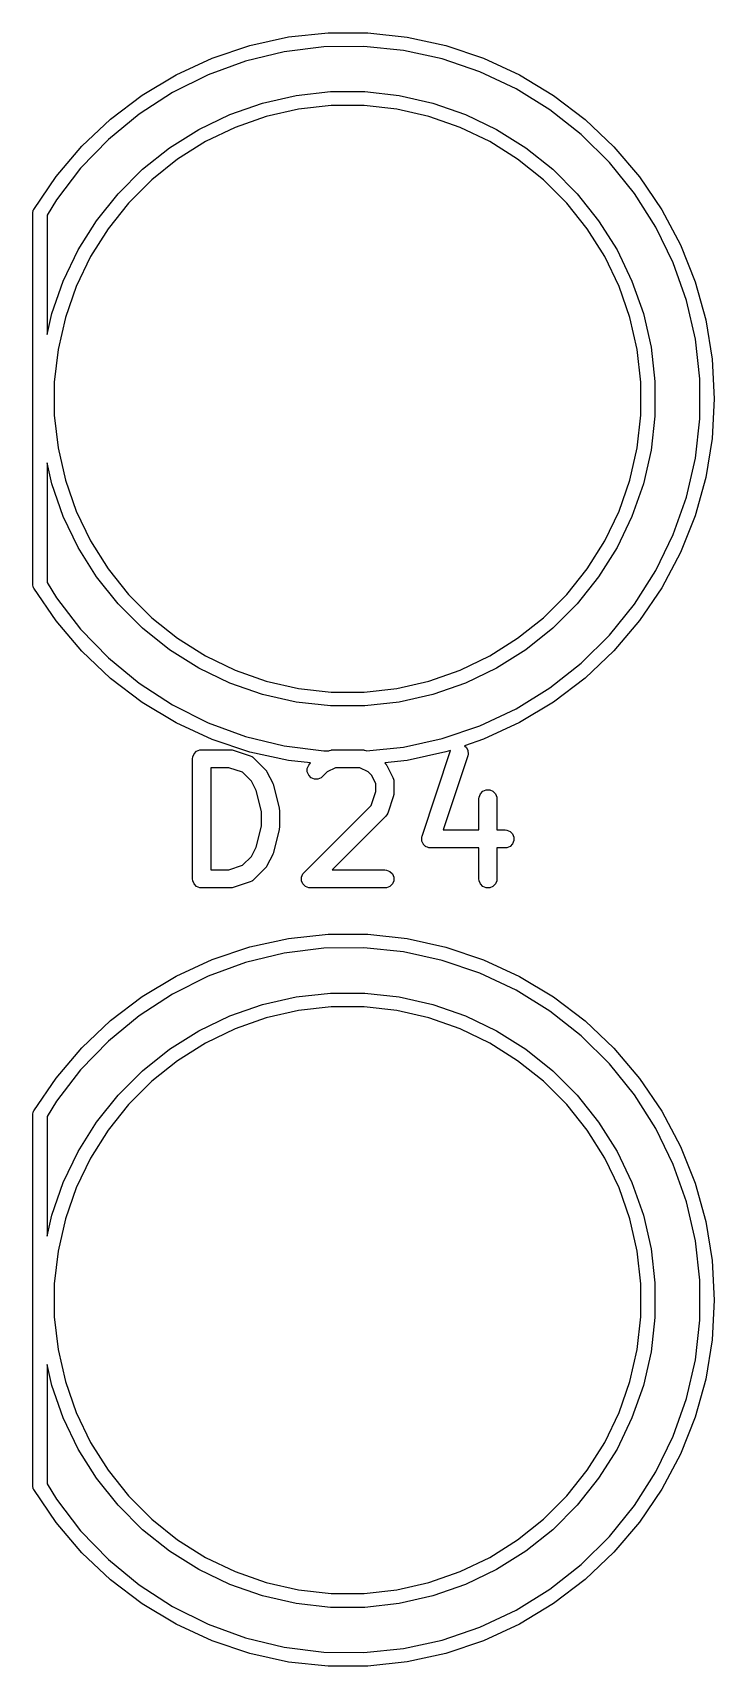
# Model space of a CAD drawing. Header units: millimetres. Extents: x 4 to 152, y 19 to 149.
# Drawn here: x 18.4 to 24.07, y 119.2 to 132.8 of the extents above; entities that cross this region are included whole.
import ezdxf

# ---------------------------------------------------------------- set-up
doc = ezdxf.new("R2010")
doc.units = ezdxf.units.MM
doc.layers.add('F.Silkscreen', color=41, linetype='CONTINUOUS', true_color=0xf2eda1)

msp = doc.modelspace()

# ---------------------------------------------------------------- linework, layer by layer
at = {"layer": 'F.Silkscreen', "linetype": 'CONTINUOUS'}
for p, q in [((20.529169, 132.760247), (20.857347, 132.79566)), ((20.857347, 132.79566), (21.18743, 132.795401)), ((21.18743, 132.795401), (21.515551, 132.759473)), ((19.893837, 132.584477), (20.206741, 132.689577)), ((20.206741, 132.689577), (20.529169, 132.760247)), ((20.82213, 132.677939), (20.493284, 132.636962)), ((21.1535, 132.681579), (20.82213, 132.677939)), ((21.483167, 132.647836), (21.1535, 132.681579)), ((21.515551, 132.759473), (21.837869, 132.688297)), ((21.837869, 132.688297), (22.150607, 132.582707)), ((19.594124, 132.446178), (19.893837, 132.584477)), ((20.171154, 132.55917), (19.859849, 132.445557)), ((20.493284, 132.636962), (20.171154, 132.55917)), ((21.806928, 132.57714), (21.483167, 132.647836)), ((22.120654, 132.470393), (21.806928, 132.57714)), ((22.150607, 132.582707), (22.450103, 132.443939)), ((19.311111, 132.276301), (19.594124, 132.446178)), ((19.859849, 132.445557), (19.563338, 132.29757)), ((22.420345, 132.328956), (22.120654, 132.470393)), ((22.450103, 132.443939), (22.732849, 132.273618)), ((19.048113, 132.076835), (19.311111, 132.276301)), ((19.563338, 132.29757), (19.285402, 132.117097)), ((20.311301, 132.209948), (20.591184, 132.27383)), ((20.591184, 132.27383), (20.87646, 132.305973)), ((20.87646, 132.305973), (21.16354, 132.305973)), ((21.16354, 132.305973), (21.448816, 132.27383)), ((21.448816, 132.27383), (21.728699, 132.209948)), ((22.702179, 132.154632), (22.420345, 132.328956)), ((22.732849, 132.273618), (22.995534, 132.07374)), ((19.285402, 132.117097), (19.029585, 131.906438)), ((19.78168, 131.990572), (20.04033, 132.115132)), ((20.04033, 132.115132), (20.311301, 132.209948)), ((20.610641, 132.159316), (20.343457, 132.098333)), ((20.882973, 132.19), (20.610641, 132.159316)), ((21.157027, 132.19), (20.882973, 132.19)), ((21.429359, 132.159316), (21.157027, 132.19)), ((21.696543, 132.098333), (21.429359, 132.159316)), ((21.728699, 132.209948), (21.99967, 132.115132)), ((21.99967, 132.115132), (22.25832, 131.990572)), ((22.962561, 131.949644), (22.702179, 132.154632)), ((18.808211, 131.850116), (19.048113, 132.076835)), ((19.538601, 131.837836), (19.78168, 131.990572)), ((20.084781, 132.007818), (19.837866, 131.88891)), ((20.343457, 132.098333), (20.084781, 132.007818)), ((21.955219, 132.007818), (21.696543, 132.098333)), ((22.202134, 131.88891), (21.955219, 132.007818)), ((22.25832, 131.990572), (22.501399, 131.837836)), ((22.995534, 132.07374), (23.23508, 131.846645)), ((18.594214, 131.5988), (18.808211, 131.850116)), ((19.029585, 131.906438), (18.79915, 131.668281)), ((19.314153, 131.658844), (19.538601, 131.837836)), ((19.837866, 131.88891), (19.605817, 131.743104)), ((22.434183, 131.743104), (22.202134, 131.88891)), ((22.501399, 131.837836), (22.725847, 131.658844)), ((23.198173, 131.716607), (22.962561, 131.949644)), ((23.23508, 131.846645), (23.448683, 131.594993)), ((19.605817, 131.743104), (19.391552, 131.572234)), ((22.648448, 131.572234), (22.434183, 131.743104)), ((23.406008, 131.458492), (23.198173, 131.716607)), ((18.408629, 131.32583), (18.594214, 131.5988)), ((18.79915, 131.668281), (18.597035, 131.405663)), ((19.111156, 131.455847), (19.314153, 131.658844)), ((19.391552, 131.572234), (19.197766, 131.378448)), ((22.842234, 131.378448), (22.648448, 131.572234)), ((22.725847, 131.658844), (22.928844, 131.455847)), ((23.448683, 131.594993), (23.63384, 131.321733)), ((18.932164, 131.231399), (19.111156, 131.455847)), ((22.928844, 131.455847), (23.107836, 131.231399)), ((23.583417, 131.17859), (23.406008, 131.458492)), ((18.4, 131.295), (18.404567, 131.317961)), ((18.4, 128.205), (18.4, 131.295)), ((18.404567, 131.317961), (18.407473, 131.320868)), ((18.407473, 131.320868), (18.408629, 131.32583)), ((18.597035, 131.405663), (18.52, 131.278117)), ((19.197766, 131.378448), (19.026896, 131.164183)), ((23.013104, 131.164183), (22.842234, 131.378448)), ((23.63384, 131.321733), (23.788382, 131.030063)), ((18.52, 131.278117), (18.52, 130.283222)), ((18.779428, 130.98832), (18.932164, 131.231399)), ((19.026896, 131.164183), (18.88109, 130.932134)), ((23.15891, 130.932134), (23.013104, 131.164183)), ((23.107836, 131.231399), (23.260572, 130.98832)), ((23.728138, 130.880471), (23.583417, 131.17859)), ((23.788382, 131.030063), (23.9105, 130.723401)), ((18.654868, 130.72967), (18.779428, 130.98832)), ((18.88109, 130.932134), (18.762182, 130.685219)), ((23.277818, 130.685219), (23.15891, 130.932134)), ((23.260572, 130.98832), (23.385132, 130.72967)), ((23.838325, 130.567936), (23.728138, 130.880471)), ((18.560052, 130.458699), (18.654868, 130.72967)), ((18.762182, 130.685219), (18.671667, 130.426543)), ((23.368333, 130.426543), (23.277818, 130.685219)), ((23.385132, 130.72967), (23.479948, 130.458699)), ((23.9105, 130.723401), (23.998764, 130.405338)), ((23.912573, 130.244971), (23.838325, 130.567936)), ((18.52, 130.283222), (18.560052, 130.458699)), ((18.671667, 130.426543), (18.610684, 130.159359)), ((23.429316, 130.159359), (23.368333, 130.426543)), ((23.479948, 130.458699), (23.54383, 130.178816)), ((23.998764, 130.405338), (24.052139, 130.079599)), ((23.949936, 129.915695), (23.912573, 130.244971)), ((18.610684, 130.159359), (18.58, 129.887027)), ((23.46, 129.887027), (23.429316, 130.159359)), ((23.54383, 130.178816), (23.575973, 129.89354)), ((24.052139, 130.079599), (24.07, 129.75)), ((18.58, 129.887027), (18.58, 129.612973)), ((23.46, 129.612973), (23.46, 129.887027)), ((23.575973, 129.89354), (23.575973, 129.60646)), ((23.95, 129.75), (23.949936, 129.915695)), ((23.949936, 129.584305), (23.95, 129.75)), ((24.07, 129.75), (24.052139, 129.420401)), ((18.58, 129.612973), (18.610684, 129.340641)), ((23.429316, 129.340641), (23.46, 129.612973)), ((23.575973, 129.60646), (23.54383, 129.321184)), ((23.912573, 129.255029), (23.949936, 129.584305)), ((24.052139, 129.420401), (23.998764, 129.094662)), ((18.610684, 129.340641), (18.671667, 129.073457)), ((23.368333, 129.073457), (23.429316, 129.340641)), ((23.54383, 129.321184), (23.479948, 129.041301)), ((23.838325, 128.932064), (23.912573, 129.255029)), ((18.560052, 129.041301), (18.52, 129.216779)), ((18.52, 129.216779), (18.52, 128.221884)), ((18.654868, 128.77033), (18.560052, 129.041301)), ((18.671667, 129.073457), (18.762182, 128.814781)), ((23.277818, 128.814781), (23.368333, 129.073457)), ((23.479948, 129.041301), (23.385132, 128.77033)), ((23.998764, 129.094662), (23.9105, 128.776599)), ((23.728138, 128.619529), (23.838325, 128.932064)), ((18.779428, 128.51168), (18.654868, 128.77033)), ((18.762182, 128.814781), (18.88109, 128.567866)), ((23.15891, 128.567866), (23.277818, 128.814781)), ((23.385132, 128.77033), (23.260572, 128.51168)), ((23.9105, 128.776599), (23.788382, 128.469937)), ((23.583417, 128.32141), (23.728138, 128.619529)), ((18.932164, 128.268601), (18.779428, 128.51168)), ((18.88109, 128.567866), (19.026896, 128.335817)), ((23.013104, 128.335817), (23.15891, 128.567866)), ((23.260572, 128.51168), (23.107836, 128.268601)), ((23.788382, 128.469937), (23.63384, 128.178267)), ((19.026896, 128.335817), (19.197766, 128.121552)), ((22.842234, 128.121552), (23.013104, 128.335817)), ((23.406008, 128.041508), (23.583417, 128.32141)), ((18.404567, 128.182039), (18.4, 128.205)), ((18.407473, 128.179133), (18.404567, 128.182039)), ((18.408629, 128.17417), (18.407473, 128.179133)), ((18.594214, 127.9012), (18.408629, 128.17417)), ((18.52, 128.221884), (18.597035, 128.094337)), ((19.111156, 128.044153), (18.932164, 128.268601)), ((23.107836, 128.268601), (22.928844, 128.044153)), ((23.63384, 128.178267), (23.448683, 127.905007)), ((18.597035, 128.094337), (18.79915, 127.831719)), ((19.314153, 127.841156), (19.111156, 128.044153)), ((19.197766, 128.121552), (19.391552, 127.927766)), ((22.648448, 127.927766), (22.842234, 128.121552)), ((22.928844, 128.044153), (22.725847, 127.841156)), ((23.198173, 127.783393), (23.406008, 128.041508)), ((18.808211, 127.649884), (18.594214, 127.9012)), ((19.391552, 127.927766), (19.605817, 127.756896)), ((22.434183, 127.756896), (22.648448, 127.927766)), ((23.448683, 127.905007), (23.23508, 127.653355)), ((18.79915, 127.831719), (19.029585, 127.593562)), ((19.538601, 127.662164), (19.314153, 127.841156)), ((22.725847, 127.841156), (22.501399, 127.662164)), ((22.962561, 127.550356), (23.198173, 127.783393)), ((19.048113, 127.423165), (18.808211, 127.649884)), ((19.78168, 127.509428), (19.538601, 127.662164)), ((19.605817, 127.756896), (19.837866, 127.61109)), ((22.202134, 127.61109), (22.434183, 127.756896)), ((22.501399, 127.662164), (22.25832, 127.509428)), ((23.23508, 127.653355), (22.995534, 127.42626)), ((19.029585, 127.593562), (19.285402, 127.382903)), ((20.04033, 127.384868), (19.78168, 127.509428)), ((19.837866, 127.61109), (20.084781, 127.492182)), ((20.084781, 127.492182), (20.343457, 127.401667)), ((21.696543, 127.401667), (21.955219, 127.492182)), ((21.955219, 127.492182), (22.202134, 127.61109)), ((22.25832, 127.509428), (21.99967, 127.384868)), ((22.702179, 127.345368), (22.962561, 127.550356)), ((19.311111, 127.223699), (19.048113, 127.423165)), ((19.285402, 127.382903), (19.563338, 127.20243)), ((20.311301, 127.290052), (20.04033, 127.384868)), ((20.343457, 127.401667), (20.610641, 127.340684)), ((21.429359, 127.340684), (21.696543, 127.401667)), ((21.99967, 127.384868), (21.728699, 127.290052)), ((22.995534, 127.42626), (22.732849, 127.226382)), ((19.594124, 127.053822), (19.311111, 127.223699)), ((20.591184, 127.22617), (20.311301, 127.290052)), ((20.87646, 127.194027), (20.591184, 127.22617)), ((20.610641, 127.340684), (20.882973, 127.31)), ((20.882973, 127.31), (21.157027, 127.31)), ((21.157027, 127.31), (21.429359, 127.340684)), ((21.448816, 127.22617), (21.16354, 127.194027)), ((21.728699, 127.290052), (21.448816, 127.22617)), ((22.420345, 127.171044), (22.702179, 127.345368)), ((22.732849, 127.226382), (22.450103, 127.056061)), ((19.563338, 127.20243), (19.859849, 127.054443)), ((21.16354, 127.194027), (20.87646, 127.194027)), ((22.120654, 127.029607), (22.420345, 127.171044)), ((19.893837, 126.915523), (19.594124, 127.053822)), ((19.859849, 127.054443), (20.171154, 126.94083)), ((21.806928, 126.92286), (22.120654, 127.029607)), ((22.450103, 127.056061), (22.150607, 126.917293)), ((19.743354, 126.796849), (19.764046, 126.817541)), ((19.764046, 126.817541), (19.791082, 126.82874)), ((19.791082, 126.82874), (19.805714, 126.830181)), ((19.805714, 126.830181), (20.043809, 126.830181)), ((20.206741, 126.810423), (19.893837, 126.915523)), ((20.043809, 126.830181), (20.051214, 126.829452)), ((20.051214, 126.829452), (20.053189, 126.829592)), ((20.053189, 126.829592), (20.055786, 126.829002)), ((20.055786, 126.829002), (20.058441, 126.82874)), ((20.058441, 126.82874), (20.060272, 126.827982)), ((20.060272, 126.827982), (20.067526, 126.826332)), ((20.067526, 126.826332), (20.210383, 126.778713)), ((20.171154, 126.94083), (20.493284, 126.863038)), ((20.529169, 126.739753), (20.206741, 126.810423)), ((20.493284, 126.863038), (20.82213, 126.822061)), ((20.82213, 126.822061), (20.866042, 126.821579)), ((20.866042, 126.821579), (20.867411, 126.822263)), ((20.867411, 126.822263), (20.881142, 126.827518)), ((20.881142, 126.827518), (20.883831, 126.82771)), ((20.883831, 126.82771), (20.88632, 126.82874)), ((20.88632, 126.82874), (20.900952, 126.830181)), ((20.900952, 126.830181), (21.139047, 126.830181)), ((21.139047, 126.830181), (21.153679, 126.82874)), ((21.153679, 126.82874), (21.156168, 126.827709)), ((21.156168, 126.827709), (21.158856, 126.827518)), ((21.158856, 126.827518), (21.172588, 126.822263)), ((21.172588, 126.822263), (21.175722, 126.820696)), ((21.175722, 126.820696), (21.483167, 126.852164)), ((21.483167, 126.852164), (21.806928, 126.92286)), ((21.837869, 126.811703), (21.515551, 126.740527)), ((21.639325, 126.112232), (21.876871, 126.824872)), ((21.876871, 126.824872), (21.837869, 126.811703)), ((22.150607, 126.917293), (21.990972, 126.863396)), ((21.990972, 126.863396), (22.007821, 126.848783)), ((22.007821, 126.848783), (22.020907, 126.822609)), ((22.020907, 126.822609), (22.022982, 126.793419)), ((19.730714, 126.755181), (19.732155, 126.769813)), ((19.730714, 125.755181), (19.730714, 126.755181)), ((19.732155, 126.769813), (19.743354, 126.796849)), ((20.031639, 126.680181), (19.880714, 126.680181)), ((19.880714, 126.680181), (19.880714, 125.830181)), ((20.146152, 126.64201), (20.031639, 126.680181)), ((20.210383, 126.778713), (20.223808, 126.772719)), ((20.223808, 126.772719), (20.225843, 126.770954)), ((20.225843, 126.770954), (20.228334, 126.769922)), ((20.228334, 126.769922), (20.239699, 126.760595)), ((20.239699, 126.760595), (20.334937, 126.665357)), ((20.712099, 126.720014), (20.529169, 126.739753)), ((20.684536, 126.674574), (20.695735, 126.701611)), ((20.684536, 126.645312), (20.684536, 126.674574)), ((20.695735, 126.701611), (20.705062, 126.712976)), ((20.705062, 126.712976), (20.712099, 126.720014)), ((20.918657, 126.680181), (20.850141, 126.645923)), ((21.121342, 126.680181), (20.918657, 126.680181)), ((21.189858, 126.645923), (21.121342, 126.680181)), ((21.515551, 126.740527), (21.327929, 126.719984)), ((21.327929, 126.719984), (21.334937, 126.712976)), ((21.334937, 126.712976), (21.339655, 126.707227)), ((21.339655, 126.707227), (21.341154, 126.705927)), ((21.341154, 126.705927), (21.342575, 126.703668)), ((21.342575, 126.703668), (21.344264, 126.701611)), ((21.344264, 126.701611), (21.345021, 126.699784)), ((21.345021, 126.699784), (21.348986, 126.693484)), ((21.348986, 126.693484), (21.396605, 126.598246)), ((22.019722, 126.779082), (21.814533, 126.163515)), ((22.022982, 126.793419), (22.019722, 126.779082)), ((20.220265, 126.567897), (20.146152, 126.64201)), ((20.258758, 126.49091), (20.220265, 126.567897)), ((20.334937, 126.665357), (20.339657, 126.659607)), ((20.339657, 126.659607), (20.341154, 126.658308)), ((20.341154, 126.658308), (20.342573, 126.656054)), ((20.342573, 126.656054), (20.344265, 126.653992)), ((20.344265, 126.653992), (20.345023, 126.65216)), ((20.345023, 126.65216), (20.348986, 126.645865)), ((20.348986, 126.645865), (20.396605, 126.550627)), ((20.396605, 126.550627), (20.397014, 126.549558)), ((20.397014, 126.549558), (20.397337, 126.549122)), ((20.397337, 126.549122), (20.399529, 126.542986)), ((20.399529, 126.542986), (20.40186, 126.536896)), ((20.40186, 126.536896), (20.401898, 126.536356)), ((20.401898, 126.536356), (20.402284, 126.535276)), ((20.402284, 126.535276), (20.449903, 126.3448)), ((20.695735, 126.618275), (20.684536, 126.645312)), ((20.716427, 126.597583), (20.695735, 126.618275)), ((20.743464, 126.586384), (20.716427, 126.597583)), ((20.772726, 126.586384), (20.743464, 126.586384)), ((20.799763, 126.597583), (20.772726, 126.586384)), ((20.811128, 126.60691), (20.799763, 126.597583)), ((20.850141, 126.645923), (20.811128, 126.60691)), ((21.220265, 126.615516), (21.189858, 126.645923)), ((21.254523, 126.547), (21.220265, 126.615516)), ((21.254523, 126.481637), (21.254523, 126.547)), ((21.396605, 126.598246), (21.40186, 126.584515)), ((21.40186, 126.584515), (21.402051, 126.581826)), ((21.402051, 126.581826), (21.403082, 126.579337)), ((21.403082, 126.579337), (21.404523, 126.564705)), ((21.404523, 126.564705), (21.404523, 126.469467)), ((20.302142, 126.317376), (20.258758, 126.49091)), ((21.216351, 126.367124), (21.254523, 126.481637)), ((21.400674, 126.445749), (21.353055, 126.302893)), ((21.402323, 126.453005), (21.400674, 126.445749)), ((21.403082, 126.454835), (21.402323, 126.453005)), ((21.403343, 126.457489), (21.403082, 126.454835)), ((21.403934, 126.460086), (21.403343, 126.457489)), ((21.404523, 126.469467), (21.403793, 126.462061)), ((21.403793, 126.462061), (21.403934, 126.460086)), ((22.111666, 126.421848), (22.113107, 126.43648)), ((22.111666, 126.163515), (22.111666, 126.421848)), ((22.113107, 126.43648), (22.124306, 126.463516)), ((22.124306, 126.463516), (22.144998, 126.484208)), ((22.144998, 126.484208), (22.172034, 126.495407)), ((22.172034, 126.495407), (22.201298, 126.495407)), ((22.201298, 126.495407), (22.228334, 126.484208)), ((22.228334, 126.484208), (22.249026, 126.463516)), ((22.249026, 126.463516), (22.260225, 126.43648)), ((22.260225, 126.43648), (22.261666, 126.421848)), ((22.261666, 126.421848), (22.261666, 126.163515)), ((20.302142, 126.192987), (20.302142, 126.317376)), ((20.449903, 126.3448), (20.450278, 126.342264)), ((20.450278, 126.342264), (20.450701, 126.341242)), ((20.450701, 126.341242), (20.451243, 126.33573)), ((20.451243, 126.33573), (20.452053, 126.330256)), ((20.452053, 126.330256), (20.45189, 126.329164)), ((20.45189, 126.329164), (20.452142, 126.32661)), ((20.452142, 126.32661), (20.452142, 126.183753)), ((20.657443, 125.808214), (21.216351, 126.367124)), ((21.334937, 126.273577), (20.891542, 125.830181)), ((21.344265, 126.284942), (21.334937, 126.273577)), ((21.345296, 126.287433), (21.344265, 126.284942)), ((21.347061, 126.289467), (21.345296, 126.287433)), ((21.353055, 126.302893), (21.347061, 126.289467)), ((20.258758, 126.019453), (20.302142, 126.192987)), ((20.449903, 126.165563), (20.402284, 125.975087)), ((20.450278, 126.1681), (20.449903, 126.165563)), ((20.450701, 126.169121), (20.450278, 126.1681)), ((20.451243, 126.174634), (20.450701, 126.169121)), ((20.452053, 126.180107), (20.451243, 126.174634)), ((20.452142, 126.183753), (20.45189, 126.1812)), ((20.45189, 126.1812), (20.452053, 126.180107)), ((21.814533, 126.163515), (22.111666, 126.163515)), ((22.261666, 126.163515), (22.329523, 126.163515)), ((22.329523, 126.163515), (22.344155, 126.162074)), ((22.344155, 126.162074), (22.371191, 126.150875)), ((22.371191, 126.150875), (22.391883, 126.130183)), ((22.391883, 126.130183), (22.403082, 126.103147)), ((20.220264, 125.942466), (20.258758, 126.019453)), ((21.636065, 126.097895), (21.636917, 126.101642)), ((21.636917, 126.08591), (21.636065, 126.097895)), ((21.636917, 126.103147), (21.637675, 126.104979)), ((21.636917, 126.101642), (21.636917, 126.103147)), ((21.636917, 126.073883), (21.636917, 126.08591)), ((21.637949, 126.071392), (21.636917, 126.073883)), ((21.637675, 126.104979), (21.639325, 126.112232)), ((21.63814, 126.068705), (21.637949, 126.071392)), ((21.643514, 126.057956), (21.63814, 126.068705)), ((21.648116, 126.046847), (21.643514, 126.057956)), ((21.650021, 126.044942), (21.648116, 126.046847)), ((21.651226, 126.042532), (21.650021, 126.044942)), ((21.660308, 126.034655), (21.651226, 126.042532)), ((21.668808, 126.026155), (21.660308, 126.034655)), ((21.671296, 126.025125), (21.668808, 126.026155)), ((21.673333, 126.023358), (21.671296, 126.025125)), ((21.684736, 126.019557), (21.673333, 126.023358)), ((21.695844, 126.014956), (21.684736, 126.019557)), ((21.69967, 126.01458), (21.695844, 126.014956)), ((21.701096, 126.014104), (21.69967, 126.01458)), ((21.70307, 126.014245), (21.701096, 126.014104)), ((21.710476, 126.013515), (21.70307, 126.014245)), ((22.111666, 126.013515), (21.710476, 126.013515)), ((22.111666, 125.755181), (22.111666, 126.013515)), ((22.329523, 126.013515), (22.261666, 126.013515)), ((22.261666, 126.013515), (22.261666, 125.755181)), ((22.344155, 126.014956), (22.329523, 126.013515)), ((22.371191, 126.026155), (22.344155, 126.014956)), ((22.391883, 126.046847), (22.371191, 126.026155)), ((22.403082, 126.073883), (22.391883, 126.046847)), ((22.403082, 126.103147), (22.403082, 126.073883)), ((20.031639, 125.830181), (20.146152, 125.868353)), ((20.146152, 125.868353), (20.220264, 125.942466)), ((20.344265, 125.856372), (20.342575, 125.854314)), ((20.345022, 125.858202), (20.344265, 125.856372)), ((20.348986, 125.864498), (20.345022, 125.858202)), ((20.396605, 125.959736), (20.348986, 125.864498)), ((20.397014, 125.960806), (20.396605, 125.959736)), ((20.397337, 125.961241), (20.397014, 125.960806)), ((20.399529, 125.967378), (20.397337, 125.961241)), ((20.40186, 125.973467), (20.399529, 125.967378)), ((20.401898, 125.974008), (20.40186, 125.973467)), ((20.402284, 125.975087), (20.401898, 125.974008)), ((19.732155, 125.740549), (19.730714, 125.755181)), ((19.743354, 125.713513), (19.732155, 125.740549)), ((19.880714, 125.830181), (20.031639, 125.830181)), ((20.210383, 125.731649), (20.067526, 125.68403)), ((20.223808, 125.737643), (20.210383, 125.731649)), ((20.225843, 125.739409), (20.223808, 125.737643)), ((20.228334, 125.74044), (20.225843, 125.739409)), ((20.239699, 125.749767), (20.228334, 125.74044)), ((20.334938, 125.845007), (20.239699, 125.749767)), ((20.339655, 125.850756), (20.334938, 125.845007)), ((20.341154, 125.852055), (20.339655, 125.850756)), ((20.342575, 125.854314), (20.341154, 125.852055)), ((20.636917, 125.769813), (20.648116, 125.796849)), ((20.636917, 125.740549), (20.636917, 125.769813)), ((20.648116, 125.713513), (20.636917, 125.740549)), ((20.648116, 125.796849), (20.657443, 125.808214)), ((20.891542, 125.830181), (21.329523, 125.830181)), ((21.329523, 125.830181), (21.344155, 125.82874)), ((21.344155, 125.82874), (21.371191, 125.817541)), ((21.371191, 125.817541), (21.391883, 125.796849)), ((21.391883, 125.796849), (21.403082, 125.769813)), ((21.403082, 125.740549), (21.391883, 125.713513)), ((21.403082, 125.769813), (21.403082, 125.740549)), ((22.113107, 125.740549), (22.111666, 125.755181)), ((22.124306, 125.713513), (22.113107, 125.740549)), ((22.260225, 125.740549), (22.249026, 125.713513)), ((22.261666, 125.755181), (22.260225, 125.740549)), ((19.764046, 125.692821), (19.743354, 125.713513)), ((19.791082, 125.681622), (19.764046, 125.692821)), ((19.805714, 125.680181), (19.791082, 125.681622)), ((20.043809, 125.680181), (19.805714, 125.680181)), ((20.051214, 125.680911), (20.043809, 125.680181)), ((20.053189, 125.68077), (20.051214, 125.680911)), ((20.055786, 125.681361), (20.053189, 125.68077)), ((20.058441, 125.681622), (20.055786, 125.681361)), ((20.060272, 125.682381), (20.058441, 125.681622)), ((20.067526, 125.68403), (20.060272, 125.682381)), ((20.668808, 125.692821), (20.648116, 125.713513)), ((20.695844, 125.681622), (20.668808, 125.692821)), ((20.710476, 125.680181), (20.695844, 125.681622)), ((21.329523, 125.680181), (20.710476, 125.680181)), ((21.344155, 125.681622), (21.329523, 125.680181)), ((21.371191, 125.692821), (21.344155, 125.681622)), ((21.391883, 125.713513), (21.371191, 125.692821)), ((22.144998, 125.692821), (22.124306, 125.713513)), ((22.172034, 125.681622), (22.144998, 125.692821)), ((22.201298, 125.681622), (22.172034, 125.681622)), ((22.228334, 125.692821), (22.201298, 125.681622)), ((22.249026, 125.713513), (22.228334, 125.692821)), ((19.893837, 125.084477), (20.206741, 125.189577)), ((20.206741, 125.189577), (20.529169, 125.260247)), ((20.82213, 125.177939), (20.493284, 125.136962)), ((20.529169, 125.260247), (20.857347, 125.29566)), ((21.1535, 125.181579), (20.82213, 125.177939)), ((20.857347, 125.29566), (21.18743, 125.295401)), ((21.483167, 125.147836), (21.1535, 125.181579)), ((21.18743, 125.295401), (21.515551, 125.259473)), ((21.515551, 125.259473), (21.837869, 125.188297)), ((21.837869, 125.188297), (22.150607, 125.082707)), ((19.594124, 124.946178), (19.893837, 125.084477)), ((20.171154, 125.05917), (19.859849, 124.945557)), ((20.493284, 125.136962), (20.171154, 125.05917)), ((21.806928, 125.07714), (21.483167, 125.147836)), ((22.120654, 124.970393), (21.806928, 125.07714)), ((22.150607, 125.082707), (22.450103, 124.943939)), ((19.311111, 124.776301), (19.594124, 124.946178)), ((19.859849, 124.945557), (19.563338, 124.79757)), ((22.420345, 124.828956), (22.120654, 124.970393)), ((22.450103, 124.943939), (22.732849, 124.773618)), ((19.048113, 124.576835), (19.311111, 124.776301)), ((19.563338, 124.79757), (19.285402, 124.617097)), ((20.311301, 124.709948), (20.591184, 124.77383)), ((20.591184, 124.77383), (20.87646, 124.805973)), ((20.87646, 124.805973), (21.16354, 124.805973)), ((21.16354, 124.805973), (21.448816, 124.77383)), ((21.448816, 124.77383), (21.728699, 124.709948)), ((22.702179, 124.654632), (22.420345, 124.828956)), ((22.732849, 124.773618), (22.995534, 124.57374)), ((20.04033, 124.615132), (20.311301, 124.709948)), ((20.610641, 124.659316), (20.343457, 124.598333)), ((20.882973, 124.69), (20.610641, 124.659316)), ((21.157027, 124.69), (20.882973, 124.69)), ((21.429359, 124.659316), (21.157027, 124.69)), ((21.696543, 124.598333), (21.429359, 124.659316)), ((21.728699, 124.709948), (21.99967, 124.615132)), ((22.962561, 124.449644), (22.702179, 124.654632)), ((18.808211, 124.350116), (19.048113, 124.576835)), ((19.285402, 124.617097), (19.029585, 124.406438)), ((19.78168, 124.490572), (20.04033, 124.615132)), ((20.084781, 124.507818), (19.837866, 124.38891)), ((20.343457, 124.598333), (20.084781, 124.507818)), ((21.955219, 124.507818), (21.696543, 124.598333)), ((22.202134, 124.38891), (21.955219, 124.507818)), ((21.99967, 124.615132), (22.25832, 124.490572)), ((22.995534, 124.57374), (23.23508, 124.346645)), ((19.029585, 124.406438), (18.79915, 124.168281)), ((19.538601, 124.337836), (19.78168, 124.490572)), ((19.837866, 124.38891), (19.605817, 124.243104)), ((22.434183, 124.243104), (22.202134, 124.38891)), ((22.25832, 124.490572), (22.501399, 124.337836)), ((23.198173, 124.216607), (22.962561, 124.449644)), ((18.594214, 124.0988), (18.808211, 124.350116)), ((19.314153, 124.158844), (19.538601, 124.337836)), ((19.605817, 124.243104), (19.391552, 124.072234)), ((22.648448, 124.072234), (22.434183, 124.243104)), ((22.501399, 124.337836), (22.725847, 124.158844)), ((23.23508, 124.346645), (23.448683, 124.094993)), ((18.408629, 123.82583), (18.594214, 124.0988)), ((18.79915, 124.168281), (18.597035, 123.905663)), ((19.111156, 123.955847), (19.314153, 124.158844)), ((22.725847, 124.158844), (22.928844, 123.955847)), ((23.406008, 123.958492), (23.198173, 124.216607)), ((23.448683, 124.094993), (23.63384, 123.821733)), ((18.932164, 123.731399), (19.111156, 123.955847)), ((19.391552, 124.072234), (19.197766, 123.878448)), ((22.842234, 123.878448), (22.648448, 124.072234)), ((22.928844, 123.955847), (23.107836, 123.731399)), ((23.583417, 123.67859), (23.406008, 123.958492)), ((18.4, 123.795), (18.404567, 123.817961)), ((18.404567, 123.817961), (18.407473, 123.820868)), ((18.407473, 123.820868), (18.408629, 123.82583)), ((18.597035, 123.905663), (18.52, 123.778117)), ((19.197766, 123.878448), (19.026896, 123.664183)), ((23.013104, 123.664183), (22.842234, 123.878448)), ((23.63384, 123.821733), (23.788382, 123.530063)), ((18.4, 120.705), (18.4, 123.795)), ((18.52, 123.778117), (18.52, 122.783222)), ((18.779428, 123.48832), (18.932164, 123.731399)), ((23.107836, 123.731399), (23.260572, 123.48832)), ((19.026896, 123.664183), (18.88109, 123.432134)), ((23.15891, 123.432134), (23.013104, 123.664183)), ((23.728138, 123.380471), (23.583417, 123.67859)), ((18.654868, 123.22967), (18.779428, 123.48832)), ((18.88109, 123.432134), (18.762182, 123.185219)), ((23.277818, 123.185219), (23.15891, 123.432134)), ((23.260572, 123.48832), (23.385132, 123.22967)), ((23.788382, 123.530063), (23.9105, 123.223401)), ((23.838325, 123.067936), (23.728138, 123.380471)), ((18.560052, 122.958699), (18.654868, 123.22967)), ((18.762182, 123.185219), (18.671667, 122.926543)), ((23.368333, 122.926543), (23.277818, 123.185219)), ((23.385132, 123.22967), (23.479948, 122.958699)), ((23.9105, 123.223401), (23.998764, 122.905338)), ((23.912573, 122.744971), (23.838325, 123.067936)), ((18.52, 122.783222), (18.560052, 122.958699)), ((18.671667, 122.926543), (18.610684, 122.659359)), ((23.429316, 122.659359), (23.368333, 122.926543)), ((23.479948, 122.958699), (23.54383, 122.678816)), ((23.998764, 122.905338), (24.052139, 122.579599)), ((23.949936, 122.415695), (23.912573, 122.744971)), ((18.610684, 122.659359), (18.58, 122.387027)), ((23.46, 122.387027), (23.429316, 122.659359)), ((23.54383, 122.678816), (23.575973, 122.39354)), ((24.052139, 122.579599), (24.07, 122.25)), ((18.58, 122.387027), (18.58, 122.112973)), ((23.46, 122.112973), (23.46, 122.387027)), ((23.575973, 122.39354), (23.575973, 122.10646)), ((23.95, 122.25), (23.949936, 122.415695)), ((23.949936, 122.084305), (23.95, 122.25)), ((24.07, 122.25), (24.052139, 121.920401)), ((18.58, 122.112973), (18.610684, 121.840641)), ((23.429316, 121.840641), (23.46, 122.112973)), ((23.575973, 122.10646), (23.54383, 121.821184)), ((23.912573, 121.755029), (23.949936, 122.084305)), ((24.052139, 121.920401), (23.998764, 121.594662)), ((18.610684, 121.840641), (18.671667, 121.573457)), ((23.368333, 121.573457), (23.429316, 121.840641)), ((23.54383, 121.821184), (23.479948, 121.541301)), ((18.560052, 121.541301), (18.52, 121.716779)), ((18.52, 121.716779), (18.52, 120.721884)), ((23.838325, 121.432064), (23.912573, 121.755029)), ((18.654868, 121.27033), (18.560052, 121.541301)), ((18.671667, 121.573457), (18.762182, 121.314781)), ((23.277818, 121.314781), (23.368333, 121.573457)), ((23.479948, 121.541301), (23.385132, 121.27033)), ((23.998764, 121.594662), (23.9105, 121.276599)), ((23.728138, 121.119529), (23.838325, 121.432064)), ((18.779428, 121.01168), (18.654868, 121.27033)), ((18.762182, 121.314781), (18.88109, 121.067866)), ((23.15891, 121.067866), (23.277818, 121.314781)), ((23.385132, 121.27033), (23.260572, 121.01168)), ((23.9105, 121.276599), (23.788382, 120.969937)), ((23.583417, 120.82141), (23.728138, 121.119529)), ((18.932164, 120.768601), (18.779428, 121.01168)), ((18.88109, 121.067866), (19.026896, 120.835817)), ((23.013104, 120.835817), (23.15891, 121.067866)), ((23.260572, 121.01168), (23.107836, 120.768601)), ((23.788382, 120.969937), (23.63384, 120.678267)), ((19.026896, 120.835817), (19.197766, 120.621552)), ((22.842234, 120.621552), (23.013104, 120.835817)), ((18.404567, 120.682039), (18.4, 120.705)), ((18.52, 120.721884), (18.597035, 120.594337)), ((19.111156, 120.544153), (18.932164, 120.768601)), ((23.107836, 120.768601), (22.928844, 120.544153)), ((23.406008, 120.541508), (23.583417, 120.82141)), ((18.407473, 120.679133), (18.404567, 120.682039)), ((18.408629, 120.67417), (18.407473, 120.679133)), ((18.594214, 120.4012), (18.408629, 120.67417)), ((18.597035, 120.594337), (18.79915, 120.331719)), ((19.197766, 120.621552), (19.391552, 120.427766)), ((22.648448, 120.427766), (22.842234, 120.621552)), ((23.63384, 120.678267), (23.448683, 120.405007)), ((19.314153, 120.341156), (19.111156, 120.544153)), ((19.391552, 120.427766), (19.605817, 120.256896)), ((22.434183, 120.256896), (22.648448, 120.427766)), ((22.928844, 120.544153), (22.725847, 120.341156)), ((23.198173, 120.283393), (23.406008, 120.541508)), ((18.808211, 120.149884), (18.594214, 120.4012)), ((18.79915, 120.331719), (19.029585, 120.093562)), ((19.538601, 120.162164), (19.314153, 120.341156)), ((22.725847, 120.341156), (22.501399, 120.162164)), ((22.962561, 120.050356), (23.198173, 120.283393)), ((23.448683, 120.405007), (23.23508, 120.153355)), ((19.048113, 119.923165), (18.808211, 120.149884)), ((19.78168, 120.009428), (19.538601, 120.162164)), ((19.605817, 120.256896), (19.837866, 120.11109)), ((22.202134, 120.11109), (22.434183, 120.256896)), ((22.501399, 120.162164), (22.25832, 120.009428)), ((23.23508, 120.153355), (22.995534, 119.92626)), ((19.029585, 120.093562), (19.285402, 119.882903)), ((19.837866, 120.11109), (20.084781, 119.992182)), ((21.955219, 119.992182), (22.202134, 120.11109)), ((22.702179, 119.845368), (22.962561, 120.050356)), ((19.311111, 119.723699), (19.048113, 119.923165)), ((19.285402, 119.882903), (19.563338, 119.70243)), ((20.04033, 119.884868), (19.78168, 120.009428)), ((20.311301, 119.790052), (20.04033, 119.884868)), ((20.084781, 119.992182), (20.343457, 119.901667)), ((20.343457, 119.901667), (20.610641, 119.840684)), ((21.429359, 119.840684), (21.696543, 119.901667)), ((21.696543, 119.901667), (21.955219, 119.992182)), ((21.99967, 119.884868), (21.728699, 119.790052)), ((22.25832, 120.009428), (21.99967, 119.884868)), ((22.995534, 119.92626), (22.732849, 119.726382)), ((20.591184, 119.72617), (20.311301, 119.790052)), ((20.610641, 119.840684), (20.882973, 119.81)), ((20.882973, 119.81), (21.157027, 119.81)), ((21.157027, 119.81), (21.429359, 119.840684)), ((21.728699, 119.790052), (21.448816, 119.72617)), ((22.420345, 119.671044), (22.702179, 119.845368)), ((19.594124, 119.553822), (19.311111, 119.723699)), ((19.563338, 119.70243), (19.859849, 119.554443)), ((20.87646, 119.694027), (20.591184, 119.72617)), ((21.16354, 119.694027), (20.87646, 119.694027)), ((21.448816, 119.72617), (21.16354, 119.694027)), ((22.120654, 119.529607), (22.420345, 119.671044)), ((22.732849, 119.726382), (22.450103, 119.556061)), ((19.893837, 119.415523), (19.594124, 119.553822)), ((19.859849, 119.554443), (20.171154, 119.44083)), ((21.806928, 119.42286), (22.120654, 119.529607)), ((22.450103, 119.556061), (22.150607, 119.417293)), ((20.206741, 119.310423), (19.893837, 119.415523)), ((20.171154, 119.44083), (20.493284, 119.363038)), ((20.493284, 119.363038), (20.82213, 119.322061)), ((21.1535, 119.318421), (21.483167, 119.352164)), ((21.483167, 119.352164), (21.806928, 119.42286)), ((22.150607, 119.417293), (21.837869, 119.311703)), ((20.529169, 119.239753), (20.206741, 119.310423)), ((20.857347, 119.20434), (20.529169, 119.239753)), ((20.82213, 119.322061), (21.1535, 119.318421)), ((21.18743, 119.204599), (20.857347, 119.20434)), ((21.515551, 119.240527), (21.18743, 119.204599)), ((21.837869, 119.311703), (21.515551, 119.240527))]:
    msp.add_line(p, q, dxfattribs=at)

doc.saveas('drawing.dxf')
